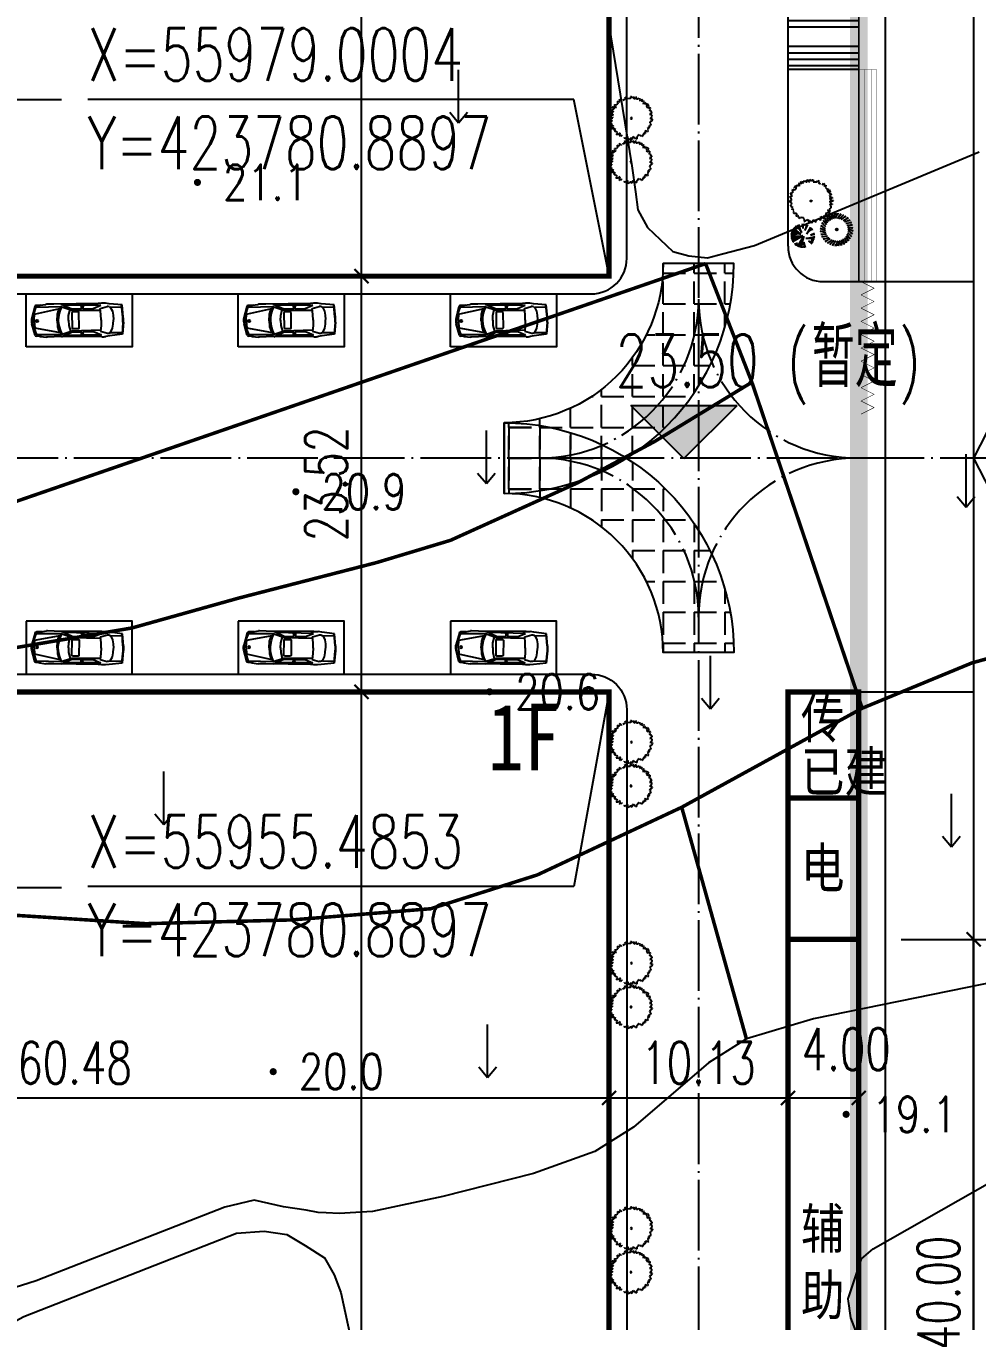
# Model space of a CAD drawing. Header units: millimetres. Extents: x 423323 to 424695, y 55333 to 56284.
# Drawn here: x 423747.9 to 423801.7, y 55919.9 to 55993.2 of the extents above; entities that cross this region are included whole.
import ezdxf
from ezdxf.enums import TextEntityAlignment as Align

# ---------------------------------------------------------------- set-up
doc = ezdxf.new("R2010")
doc.units = ezdxf.units.MM
doc.header["$LTSCALE"] = 1000
doc.linetypes.add('DASH', pattern=[0.35, 0.25, -0.1])
doc.linetypes.add('DOTE', pattern=[2.42, 2, -0.2, 0.02, -0.2])
for name, color, linetype in [('A绿-1', 82, 'Continuous'), ('DIM_COOR', 3, 'Continuous'), ('DIM_ELEV', 3, 'Continuous'), ('PUB_DIM', 3, 'Continuous'), ('PUB_TEXT', 7, 'Continuous'), ('TREE', 74, 'Continuous'), ('围墙线', 7, 'Continuous'), ('地形图', 252, 'Continuous'), ('道路', 4, 'Continuous'), ('道路中心线', 1, 'DOTE'), ('道路线', 142, 'Continuous'), ('道路网', 7, 'Continuous')]:
    doc.layers.add(name, color=color, linetype=linetype)
doc.styles.add('_TCH_DIM', font='SIMPLEX', dxfattribs={"bigfont": 'GBCBIG'})
doc.styles.add('_TCH_DIM_T3', font='SIMPLEX', dxfattribs={"width": 0.705882, "bigfont": 'GBCBIG'})
doc.styles.add('HZ', font='rs.shx', dxfattribs={"width": 0.8, "bigfont": 'hztxt.shx'})
doc.styles.add('黑体', font='simhei.ttf', dxfattribs={"width": 0.8, "height": 3.5})
doc.linetypes.add('10421', pattern='A,2,[150,AAA.SHX,S=1,R=0,X=0,Y=1],1e-11', length=2)
doc.linetypes.add('FENCELINE2', pattern='A,0.25,-0.1,[132,ltypeshp.shx,S=0.1,R=0,X=-0.1,Y=0],-0.1,1', length=1.45)
doc.dimstyles.new('_TCH_ARCH_M_M&&1', dxfattribs={"dimtxt": 2.38, "dimasz": 0.8, "dimexe": 2, "dimexo": 2.4, "dimgap": 0.8, "dimtad": 1, "dimzin": 0, "dimdsep": 46, "dimtxsty": '_TCH_DIM_T3', "dimblk": 'ARCHTICK', "dimcen": 0.09, "dimclrt": 7, "dimazin": 2, "dimtfac": 1, "dimtdec": 0, "dimtix": 1, "dimtmove": 2, "dimatfit": 3, "dimfxl": 0, "dimtolj": 1, "dimtzin": 0, "dimarcsym": 0})

# ---------------------------------------------------------------- blocks, each defined once
blk = doc.blocks.new('gc120')
for p, q in [((0, 0), (0, 3)), ((-0.5, 0.6), (0, 0)), ((0, 0), (0.5, 0.6))]:
    blk.add_line(p, q)
blk = doc.blocks.new('GC200')
at = {"linetype": 'Continuous', "const_width": 0.2, "flags": 128}
blk.add_lwpolyline([(-0.1, 0, 1), (0.1, 0, 1)], format="xyb", close=True, dxfattribs=at)
blk = doc.blocks.new('wetrewtewtre')
at = {"layer": '道路网', "color": 6, "linetype": 'Continuous', "flags": 128}
blk.add_lwpolyline([(423796.515, 56099.98), (423796.515, 55746.271), (423796.515, 55609.271)], dxfattribs=at)
blk.add_lwpolyline([(423796.515, 56099.98), (423796.515, 55746.271), (423796.515, 55609.271)], dxfattribs=at)
at = {"layer": '道路网', "color": 4, "linetype": 'Continuous', "flags": 128}
blk.add_lwpolyline([(423801.515, 56099.98), (423801.515, 55741.271), (423801.515, 55609.271)], dxfattribs=at)
blk.add_lwpolyline([(423801.515, 56099.98), (423801.515, 55741.271), (423801.515, 55609.271)], dxfattribs=at)
blk = doc.blocks.new('dc')
for p, q in [((424933.93, 55036.815), (424930.876, 55042.782)), ((424930.876, 55042.782), (424930.878, 55040.623)), ((424924.273, 55040.617), (424925.798, 55040.618)), ((424924.281, 55032.996), (424924.273, 55040.617)), ((424925.798, 55040.618), (424925.805, 55032.997)), ((424926.814, 55040.619), (424928.338, 55040.62)), ((424926.821, 55032.998), (424926.814, 55040.619)), ((424928.338, 55040.62), (424928.345, 55033)), ((424930.878, 55040.623), (424929.354, 55040.621)), ((424929.354, 55040.621), (424929.361, 55033.001)), ((424930.887, 55030.843), (424933.93, 55036.815)), ((424925.805, 55032.997), (424924.281, 55032.996)), ((424928.345, 55033), (424926.821, 55032.998)), ((424929.361, 55033.001), (424930.885, 55033.002)), ((424930.885, 55033.002), (424930.887, 55030.843))]:
    blk.add_line(p, q)
blk = doc.blocks.new('A$C469E7AB7')
at = {"const_width": 30}
blk.add_lwpolyline([(375, 3000), (375, 3000)], dxfattribs=at)
at = {"layer": '围墙线', "linetype": 'Continuous'}
for points, const_width in [([(375, 10500), (-375, 10125)], 30), ([(-375, 10125), (375, 9750)], 30), ([(375, 9750), (-375, 9375)], 30), ([(375, 9750), (-375, 9375)], 30), ([(-375, 9375), (375, 9000)], 30), ([(-375, 9375), (375, 9000)], 30), ([(375, 9000), (-375, 8625)], 30), ([(-375, 8625), (375, 8250)], 30), ([(375, 8250), (-375, 7875)], 30), ([(-375, 7875), (375, 7500)], 30), ([(375, 7500), (-375, 7125)], 30), ([(-375, 7125), (375, 6750)], 30), ([(375, 6750), (-375, 6375)], 30), ([(-375, 6375), (375, 6000)], 30), ([(375, 6000), (-375, 5625)], 30), ([(375, 6000), (-375, 5625)], 30), ([(-375, 5625), (375, 5250)], 30), ([(-375, 5625), (375, 5250)], 30), ([(375, 5250), (-375, 4875)], 30), ([(-375, 4875), (375, 4500)], 30), ([(375, 4500), (-375, 4125)], 30), ([(-375, 4125), (375, 3750)], 30), ([(375, 3750), (-375, 3375)], 30), ([(-500, -9000), (500, -9000), (500, 3000), (-500, 3000), (-500, -9000)], 20), ([(-375, 3375), (375, 3000)], 30), ([(-200, 3000), (-200, -9000)], 20), ([(200, -9000), (200, 3000)], 20)]:
    blk.add_lwpolyline(points, dxfattribs=dict(at, const_width=const_width))
blk = doc.blocks.new('004')
at = {"layer": 'A绿-1', "color": 0}
for p, q in [((-793, 644), (-825, 585)), ((-762, 716), (-809, 677)), ((-809, 677), (-793, 644)), ((-699, 834), (-770, 749)), ((-770, 749), (-723, 742)), ((-723, 651), (-762, 716)), ((-723, 742), (-691, 683)), ((-691, 683), (-723, 651)), ((-691, 762), (-699, 834)), ((-534, 794), (-691, 762)), ((-511, 892), (-605, 840)), ((-605, 840), (-534, 794)), ((-456, 866), (-511, 892)), ((-401, 899), (-456, 866)), ((-354, 971), (-440, 997)), ((-440, 997), (-401, 899)), ((-283, 860), (-354, 971)), ((-276, 925), (-283, 860)), ((-244, 925), (-276, 925)), ((-205, 1023), (-268, 997)), ((-268, 997), (-244, 925)), ((-182, 945), (-205, 1023)), ((-134, 964), (-182, 945)), ((70, 1036), (-9, 1030)), ((-9, 1030), (-9, 991)), ((70, 977), (70, 1036)), ((93, 938), (70, 977)), ((132, 906), (93, 938)), ((179, 1023), (132, 906)), ((250, 1017), (179, 1023)), ((266, 945), (250, 1017)), ((321, 912), (266, 945)), ((360, 945), (321, 977)), ((321, 977), (321, 912)), ((360, 847), (360, 945)), ((399, 814), (360, 847)), ((438, 853), (399, 814)), ((478, 827), (438, 853)), ((525, 879), (478, 827)), ((564, 847), (525, 879)), ((532, 768), (564, 847)), ((572, 703), (532, 768)), ((564, 670), (572, 703)), ((595, 638), (564, 670)), ((658, 664), (595, 638)), ((697, 618), (658, 664)), ((744, 670), (697, 618)), ((783, 605), (744, 670)), ((-1068, 284), (-1052, 317)), ((-942, 226), (-1068, 284)), ((-1060, 128), (-1052, 186)), ((-966, 56), (-1060, 128)), ((-1052, 317), (-911, 278)), ((-1052, 186), (-950, 121)), ((-1052, -69), (-1052, 3)), ((-1052, 3), (-966, -3)), ((-982, 428), (-966, 461)), ((-927, 415), (-982, 428)), ((-966, 461), (-864, 454)), ((-966, -3), (-966, 56)), ((-950, 121), (-942, 226)), ((-942, 369), (-927, 415)), ((-887, 324), (-942, 369)), ((-911, 278), (-887, 324)), ((-872, 605), (-895, 533)), ((-895, 533), (-864, 481)), ((-825, 585), (-872, 605)), ((-864, 454), (-840, 461)), ((791, 481), (783, 605)), ((830, 500), (791, 481)), ((807, 409), (870, 487)), ((838, 343), (807, 409)), ((870, 487), (830, 500)), ((932, 363), (838, 343)), ((932, 200), (885, 200)), ((885, 200), (909, 160)), ((925, 101), (901, 69)), ((901, 69), (972, 16)), ((909, 278), (964, 311)), ((932, 232), (909, 278)), ((909, 160), (972, 160)), ((972, 160), (925, 101)), ((964, 311), (932, 363)), ((972, 16), (972, -69)), ((-1044, -154), (-1068, -193)), ((-1068, -193), (-1029, -219)), ((-989, -108), (-1052, -69)), ((-982, -173), (-1044, -154)), ((-1029, -219), (-1005, -166)), ((-1013, -278), (-989, -258)), ((-997, -310), (-1013, -278)), ((-919, -356), (-997, -310)), ((-974, -173), (-989, -108)), ((-989, -258), (-950, -278)), ((-934, -180), (-974, -173)), ((-950, -278), (-927, -251)), ((-942, -526), (-927, -480)), ((-864, -500), (-942, -526)), ((-927, -251), (-934, -180)), ((-927, -480), (-887, -441)), ((-887, -441), (-919, -356)), ((-887, -585), (-840, -533)), ((-848, -644), (-887, -585)), ((-840, -533), (-864, -500)), ((-801, -585), (-848, -644)), ((-762, -618), (-801, -585)), ((783, -618), (760, -650)), ((776, -513), (768, -552)), ((768, -552), (830, -585)), ((799, -448), (776, -513)), ((807, -618), (783, -618)), ((815, -493), (799, -448)), ((830, -585), (807, -618)), ((862, -474), (815, -493)), ((870, -278), (846, -336)), ((846, -336), (885, -435)), ((885, -435), (862, -474)), ((948, -310), (870, -278)), ((972, -69), (901, -95)), ((901, -95), (901, -180)), ((901, -180), (948, -219)), ((948, -219), (972, -271)), ((972, -271), (948, -310)), ((-636, -729), (-715, -657)), ((-683, -788), (-636, -729)), ((-629, -853), (-683, -788)), ((-574, -801), (-629, -853)), ((-401, -853), (-574, -801)), ((-425, -944), (-401, -853)), ((-385, -964), (-425, -944)), ((-338, -944), (-385, -964)), ((-299, -944), (-338, -944)), ((-260, -1010), (-299, -944)), ((-229, -912), (-260, -1010)), ((-182, -912), (-229, -912)), ((-189, -1010), (-182, -912)), ((-127, -1023), (-189, -1010)), ((-119, -938), (-127, -1023)), ((-56, -958), (-119, -938)), ((-56, -1010), (-56, -958)), ((-17, -997), (-56, -1010)), ((70, -1016), (-17, -997)), ((109, -925), (70, -951)), ((70, -951), (70, -1016)), ((132, -1023), (109, -925)), ((195, -997), (132, -1023)), ((226, -944), (164, -944)), ((164, -944), (195, -997)), ((250, -984), (226, -944)), ((297, -964), (250, -984)), ((297, -833), (274, -918)), ((274, -918), (297, -964)), ((328, -912), (297, -833)), ((360, -918), (328, -912)), ((383, -892), (360, -918)), ((407, -866), (383, -892)), ((438, -873), (407, -866)), ((423, -886), (438, -873)), ((454, -918), (423, -886)), ((470, -807), (446, -801)), ((446, -801), (485, -853)), ((564, -853), (454, -918)), ((509, -794), (470, -807)), ((485, -853), (548, -833)), ((556, -735), (493, -761)), ((493, -761), (509, -794)), ((548, -833), (564, -853)), ((650, -794), (556, -735)), ((674, -761), (650, -794)), ((705, -637), (666, -683)), ((666, -683), (674, -761)), ((760, -650), (705, -637))]:
    blk.add_line(p, q, dxfattribs=at)
blk.add_circle((-32, 10), 31.3, dxfattribs=at)
blk = doc.blocks.new('106')
at = {"layer": 'A绿-1'}
for p, q in [((-0.228, 0.391), (-0.213, 0.343)), ((-0.2, 0.237), (-0.228, 0.391)), ((-0.157, 0.425), (-0.15, 0.375)), ((-0.156, 0.269), (-0.157, 0.425)), ((-0.107, 0.292), (-0.08, 0.447)), ((-0.08, 0.447), (-0.083, 0.396)), ((-0.054, 0.307), (-0.001, 0.455)), ((-0.001, 0.455), (-0.013, 0.405)), ((0, 0.312), (0.078, 0.449)), ((0.054, 0.308), (0.154, 0.429)), ((0.078, 0.449), (0.058, 0.402)), ((0.107, 0.295), (0.227, 0.396)), ((0.154, 0.429), (0.127, 0.386)), ((0.227, 0.396), (0.193, 0.359)), ((-0.446, 0.074), (-0.399, 0.054)), ((-0.309, -0.004), (-0.446, 0.074)), ((-0.426, 0.15), (-0.383, 0.123)), ((-0.305, 0.05), (-0.426, 0.15)), ((-0.393, 0.223), (-0.356, 0.188)), ((-0.292, 0.103), (-0.393, 0.223)), ((-0.348, 0.288), (-0.318, 0.248)), ((-0.269, 0.153), (-0.348, 0.288)), ((-0.293, 0.345), (-0.27, 0.3)), ((-0.238, 0.198), (-0.293, 0.345)), ((0.157, 0.272), (0.292, 0.351)), ((0.202, 0.242), (0.349, 0.296)), ((0.241, 0.203), (0.395, 0.231)), ((0.292, 0.351), (0.252, 0.321)), ((0.273, 0.159), (0.43, 0.16)), ((0.297, 0.11), (0.451, 0.084)), ((0.349, 0.296), (0.304, 0.273)), ((0.311, 0.057), (0.459, 0.005)), ((0.317, 0.003), (0.453, -0.075)), ((0.395, 0.231), (0.347, 0.216)), ((0.43, 0.16), (0.38, 0.153)), ((0.451, 0.084), (0.401, 0.086)), ((0.459, 0.005), (0.41, 0.016)), ((-0.452, -0.006), (-0.402, -0.017)), ((-0.304, -0.058), (-0.452, -0.006)), ((-0.444, -0.085), (-0.393, -0.087)), ((-0.289, -0.111), (-0.444, -0.085)), ((-0.422, -0.161), (-0.372, -0.154)), ((-0.266, -0.16), (-0.422, -0.161)), ((-0.234, -0.204), (-0.388, -0.232)), ((-0.388, -0.232), (-0.34, -0.217)), ((-0.195, -0.243), (-0.342, -0.297)), ((-0.342, -0.297), (-0.297, -0.274)), ((-0.15, -0.273), (-0.285, -0.352)), ((-0.285, -0.352), (-0.245, -0.322)), ((-0.1, -0.296), (-0.22, -0.397)), ((-0.047, -0.309), (-0.147, -0.43)), ((0.007, -0.313), (-0.07, -0.45)), ((0.061, -0.308), (0.009, -0.456)), ((0.114, -0.293), (0.088, -0.448)), ((0.163, -0.27), (0.164, -0.426)), ((0.207, -0.238), (0.236, -0.392)), ((0.236, -0.392), (0.221, -0.344)), ((0.246, -0.199), (0.3, -0.346)), ((0.276, -0.154), (0.356, -0.289)), ((0.3, -0.346), (0.277, -0.301)), ((0.299, -0.104), (0.4, -0.224)), ((0.312, -0.051), (0.433, -0.151)), ((0.356, -0.289), (0.325, -0.249)), ((0.4, -0.224), (0.363, -0.189)), ((0.433, -0.151), (0.391, -0.124)), ((0.453, -0.075), (0.406, -0.055)), ((-0.22, -0.397), (-0.185, -0.36)), ((-0.147, -0.43), (-0.12, -0.387)), ((-0.07, -0.45), (-0.051, -0.403)), ((0.009, -0.456), (0.02, -0.406)), ((0.088, -0.448), (0.09, -0.397)), ((0.164, -0.426), (0.158, -0.376))]:
    blk.add_line(p, q, dxfattribs=at)
blk.add_circle((0, 0), 0.0254, dxfattribs=at)
blk = doc.blocks.new('A$C3C3C514D')
at = {"color": 62}
for p, q in [((1448, 2052), (10, 2362)), ((2135, 2150), (33, 2466)), ((533, 2271), (50, 2633)), ((754, 3022), (194, 3045)), ((314, 3273), (754, 3022)), ((1605, 3000), (469, 3494)), ((2072, 2430), (549, 3589)), ((1327, 3257), (603, 3647)), ((847, 3366), (661, 3703)), ((900, 3478), (708, 3738)), ((1605, 3000), (751, 3787)), ((984, 3455), (812, 3811)), ((1075, 3468), (865, 3847)), ((1327, 3257), (975, 3955)), ((2179, 2417), (975, 3955)), ((1474, 3317), (1125, 4045)), ((1340, 3596), (1210, 4088)), ((1751, 3803), (1478, 4197)), ((2296, 2298), (1605, 3000)), ((1919, 3296), (1620, 4239)), ((1826, 4286), (1919, 3296)), ((2490, 2732), (3940, 3353)), ((2490, 2732), (4010, 3243)), ((2775, 3382), (3114, 4079)), ((2775, 3382), (3301, 3974)), ((3070, 2927), (4073, 3126)), ((3135, 3755), (3501, 3831)), ((3589, 3756), (3285, 3427)), ((3285, 3427), (3744, 3603)), ((3516, 2534), (4262, 2582)), ((3556, 2540), (4283, 2465)), ((3564, 3199), (3831, 3501)), ((3688, 3053), (4142, 2976)), ((985, 2274), (0, 2152)), ((510, 2000), (1, 2202)), ((1376, 2264), (3, 2272)), ((1065, 1996), (5, 2012)), ((439, 1909), (9, 1960)), ((774, 2001), (13, 1915)), ((2135, 2150), (22, 1847)), ((658, 1927), (45, 1758)), ((51, 1686), (1027, 1810)), ((1836, 2067), (97, 1514)), ((539, 1655), (143, 1412)), ((1751, 1563), (187, 1276)), ((546, 1182), (227, 1190)), ((1385, 1488), (279, 1092)), ((1531, 1264), (321, 1022)), ((918, 1321), (379, 933)), ((1951, 1835), (483, 794)), ((1027, 1810), (539, 1655)), ((539, 1655), (539, 1655)), ((1302, 1353), (558, 706)), ((1440, 1141), (558, 706)), ((973, 832), (600, 662)), ((1178, 1009), (672, 590)), ((1152, 750), (691, 573)), ((1353, 1023), (748, 521)), ((1404, 827), (806, 473)), ((1951, 1835), (898, 404)), ((1238, 716), (947, 369)), ((1258, 561), (1009, 329)), ((1871, 1681), (1102, 274)), ((1384, 524), (1212, 216)), ((1477, 961), (1309, 172)), ((1942, 612), (1418, 129)), ((2147, 905), (1570, 80)), ((2209, 1495), (1767, 35)), ((2115, 529), (1808, 28)), ((2013, 694), (1897, 15)), ((2216, 1566), (2051, 2)), ((2220, 538), (2146, 0)), ((2176, 1176), (2243, 2)), ((2674, 953), (3081, 210)), ((2790, 723), (2896, 122)), ((2861, 1371), (3697, 653)), ((2938, 2122), (4093, 1221)), ((3120, 1141), (3574, 536)), ((3125, 1964), (4195, 1522)), ((3824, 1674), (4261, 1716)), ((4209, 1516), (3824, 1674))]:
    blk.add_line(p, q, dxfattribs=at)
blk = doc.blocks.new('_ArchTick')
at = {"color": 0, "linetype": 'ByBlock', "const_width": 0.15}
blk.add_lwpolyline([(-0.5, -0.5), (0.5, 0.5)], dxfattribs=at)
blk = doc.blocks.new('*D108')
at = {"layer": 'Defpoints', "color": 0}
for p in [(423720.41, 55938.136), (423780.89, 55938.136), (423780.89, 55932.52)]:
    blk.add_point(p, dxfattribs=at)
at = {"layer": 'PUB_DIM', "color": 0, "lineweight": -2}
for p, q in [((423720.41, 55935.736), (423720.41, 55930.52)), ((423780.89, 55935.736), (423780.89, 55930.52)), ((423720.41, 55932.52), (423780.89, 55932.52))]:
    blk.add_line(p, q, dxfattribs=at)
at = {"layer": 'PUB_DIM', "color": 0, "lineweight": -2, "xscale": 0.8, "yscale": 0.8, "zscale": 0.8, "rotation": 180}
blk.add_blockref('_ArchTick', (423720.41, 55932.52), dxfattribs=at)
at = {"layer": 'PUB_DIM', "color": 0, "lineweight": -2, "xscale": 0.8, "yscale": 0.8, "zscale": 0.8}
blk.add_blockref('_ArchTick', (423780.89, 55932.52), dxfattribs=at)
at = {"layer": 'PUB_DIM', "color": 7, "insert": (423750.65, 55934.51), "char_height": 2.38, "attachment_point": 5, "style": '_TCH_DIM_T3'}
blk.add_mtext('\\A1;60.48', dxfattribs=at)
blk = doc.blocks.new('*D109')
at = {"layer": 'Defpoints', "color": 0}
for p in [(423780.89, 55938.136), (423791.015, 55938.136), (423791.015, 55932.52)]:
    blk.add_point(p, dxfattribs=at)
at = {"layer": 'PUB_DIM', "color": 0, "lineweight": -2}
for p, q in [((423780.89, 55935.736), (423780.89, 55930.52)), ((423791.015, 55935.736), (423791.015, 55930.52)), ((423780.89, 55932.52), (423791.015, 55932.52))]:
    blk.add_line(p, q, dxfattribs=at)
at = {"layer": 'PUB_DIM', "color": 0, "lineweight": -2, "xscale": 0.8, "yscale": 0.8, "zscale": 0.8, "rotation": 180}
blk.add_blockref('_ArchTick', (423780.89, 55932.52), dxfattribs=at)
at = {"layer": 'PUB_DIM', "color": 0, "lineweight": -2, "xscale": 0.8, "yscale": 0.8, "zscale": 0.8}
blk.add_blockref('_ArchTick', (423791.015, 55932.52), dxfattribs=at)
at = {"layer": 'PUB_DIM', "color": 7, "insert": (423785.952, 55934.51), "char_height": 2.38, "attachment_point": 5, "style": '_TCH_DIM_T3'}
blk.add_mtext('\\A1;10.13', dxfattribs=at)
blk = doc.blocks.new('*D110')
at = {"layer": 'Defpoints', "color": 0}
for p in [(423791.015, 55938.136), (423795.015, 55938.136), (423795.015, 55932.52)]:
    blk.add_point(p, dxfattribs=at)
at = {"layer": 'PUB_DIM', "color": 0, "lineweight": -2}
for p, q in [((423791.015, 55935.736), (423791.015, 55930.52)), ((423795.015, 55935.736), (423795.015, 55930.52)), ((423791.015, 55932.52), (423795.015, 55932.52))]:
    blk.add_line(p, q, dxfattribs=at)
at = {"layer": 'PUB_DIM', "color": 0, "lineweight": -2, "xscale": 0.8, "yscale": 0.8, "zscale": 0.8, "rotation": 180}
blk.add_blockref('_ArchTick', (423791.015, 55932.52), dxfattribs=at)
at = {"layer": 'PUB_DIM', "color": 0, "lineweight": -2, "xscale": 0.8, "yscale": 0.8, "zscale": 0.8}
blk.add_blockref('_ArchTick', (423795.015, 55932.52), dxfattribs=at)
at = {"layer": 'PUB_DIM', "color": 7, "insert": (423794.309, 55935.27), "char_height": 2.38, "attachment_point": 5, "style": '_TCH_DIM_T3'}
blk.add_mtext('\\A1;4.00', dxfattribs=at)
blk = doc.blocks.new('*D113')
at = {"layer": 'Defpoints', "color": 0}
for p in [(423760.296, 55955.485), (423766.881, 55955.485), (423760.296, 55859.005)]:
    blk.add_point(p, dxfattribs=at)
at = {"layer": 'PUB_DIM', "color": 0, "lineweight": -2}
for p, q in [((423762.696, 55955.485), (423768.881, 55955.485)), ((423766.881, 55859.005), (423766.881, 55955.485)), ((423762.696, 55859.005), (423768.881, 55859.005))]:
    blk.add_line(p, q, dxfattribs=at)
at = {"layer": 'PUB_DIM', "color": 0, "lineweight": -2, "xscale": 0.8, "yscale": 0.8, "zscale": 0.8}
for p, rotation in [((423766.881, 55955.485), 90), ((423766.881, 55859.005), 270)]:
    blk.add_blockref('_ArchTick', p, dxfattribs=dict(at, rotation=rotation))
at = {"layer": 'PUB_DIM', "color": 7, "insert": (423764.891, 55907.245), "char_height": 2.38, "attachment_point": 5, "rotation": 90, "style": '_TCH_DIM_T3'}
blk.add_mtext('\\A1;96.48', dxfattribs=at)
blk = doc.blocks.new('*D114')
at = {"layer": 'Defpoints', "color": 0}
for p in [(423760.296, 55979), (423766.881, 55979), (423760.296, 55955.485)]:
    blk.add_point(p, dxfattribs=at)
at = {"layer": 'PUB_DIM', "color": 0, "lineweight": -2}
for p, q in [((423762.696, 55979), (423768.881, 55979)), ((423766.881, 55955.485), (423766.881, 55979)), ((423762.696, 55955.485), (423768.881, 55955.485))]:
    blk.add_line(p, q, dxfattribs=at)
at = {"layer": 'PUB_DIM', "color": 0, "lineweight": -2, "xscale": 0.8, "yscale": 0.8, "zscale": 0.8}
for p, rotation in [((423766.881, 55979), 90), ((423766.881, 55955.485), 270)]:
    blk.add_blockref('_ArchTick', p, dxfattribs=dict(at, rotation=rotation))
at = {"layer": 'PUB_DIM', "color": 7, "insert": (423764.891, 55967.243), "char_height": 2.38, "attachment_point": 5, "rotation": 90, "style": '_TCH_DIM_T3'}
blk.add_mtext('\\A1;23.52', dxfattribs=at)
blk = doc.blocks.new('*D115')
at = {"layer": 'Defpoints', "color": 0}
for p in [(423760.296, 56099.48), (423766.881, 56099.48), (423760.296, 55979)]:
    blk.add_point(p, dxfattribs=at)
at = {"layer": 'PUB_DIM', "color": 0, "lineweight": -2}
for p, q in [((423762.696, 56099.48), (423768.881, 56099.48)), ((423766.881, 55979), (423766.881, 56099.48)), ((423762.696, 55979), (423768.881, 55979))]:
    blk.add_line(p, q, dxfattribs=at)
at = {"layer": 'PUB_DIM', "color": 0, "lineweight": -2, "xscale": 0.8, "yscale": 0.8, "zscale": 0.8}
for p, rotation in [((423766.881, 56099.48), 90), ((423766.881, 55979), 270)]:
    blk.add_blockref('_ArchTick', p, dxfattribs=dict(at, rotation=rotation))
at = {"layer": 'PUB_DIM', "color": 7, "insert": (423764.891, 56039.24), "char_height": 2.38, "attachment_point": 5, "rotation": 90, "style": '_TCH_DIM_T3'}
blk.add_mtext('\\A1;120.48', dxfattribs=at)
blk = doc.blocks.new('$plan$00001328')
at = {"layer": '道路线'}
for p, q in [((-2279, 116), (-2219, 807)), ((-2254, 116), (-2194, 806)), ((-2219, 807), (-1493, 889)), ((-1493, 889), (-1285, 919)), ((-1053, 923), (-878, 906)), ((-1023, 812), (1078, 831)), ((-582, 620), (-1023, 812)), ((-878, 906), (1645, 899)), ((-21, 822), (6, 627)), ((116, 823), (74, 627)), ((1224, 895), (623, 633)), ((1249, 767), (626, 562)), ((1370, 583), (1207, 751)), ((2643, 745), (1249, 767)), ((1645, 899), (2034, 915)), ((2034, 915), (2086, 904)), ((2427, 855), (2086, 904)), ((2367, 864), (2369, 870)), ((2369, 870), (2650, 842)), ((2604, 806), (2427, 855)), ((2787, 351), (2640, 772)), ((2720, 782), (2894, 148)), ((-1551, 693), (-2199, 695)), ((-1707, 230), (-1717, -16)), ((-1667, 459), (-1707, 230)), ((-1551, 693), (-1667, 459)), ((-1508, 707), (-1562, 671)), ((-979, 619), (-1374, 729)), ((-1019, -34), (-1015, 284)), ((-1015, 284), (-979, 619)), ((626, 562), (-988, 538)), ((6, 627), (-582, 620)), ((623, 633), (74, 627)), ((223, 404), (223, -456)), ((586, 444), (263, 444)), ((626, -456), (626, 404)), ((810, 258), (722, 594)), ((822, -38), (810, 258)), ((2844, 342), (1302, 653)), ((1448, 334), (1370, 583)), ((1469, -41), (1448, 334)), ((2762, 16), (2740, 362)), ((2816, 347), (2866, 112)), ((-2279, -163), (-2219, -855)), ((-2254, -163), (-2194, -854)), ((-1706, -277), (-1717, -32)), ((-1667, -507), (-1707, -277)), ((-1551, -741), (-1667, -507)), ((-1508, -755), (-1562, -719)), ((-979, -667), (-1371, -776)), ((-582, -668), (-1023, -860)), ((-1019, -14), (-1015, -332)), ((-1015, -332), (-979, -667)), ((626, -610), (-988, -585)), ((8, -674), (-582, -668)), ((-17, -869), (8, -674)), ((623, -681), (73, -675)), ((111, -870), (73, -675)), ((263, -496), (586, -496)), ((1224, -943), (623, -681)), ((1249, -815), (626, -610)), ((810, -306), (722, -641)), ((822, -10), (810, -306)), ((1370, -631), (1207, -799)), ((2844, -390), (1302, -701)), ((1448, -382), (1370, -630)), ((1469, -7), (1448, -382)), ((2787, -399), (2640, -820)), ((2720, -830), (2894, -195)), ((2762, -64), (2740, -410)), ((2816, -395), (2866, -160)), ((-2219, -855), (-1493, -937)), ((-1551, -741), (-2199, -743)), ((-1493, -937), (-1285, -966)), ((-1374, -776), (-1374, -777)), ((-1053, -971), (-878, -954)), ((-1023, -860), (1078, -879)), ((-878, -954), (1645, -947)), ((2643, -793), (1249, -815)), ((1645, -947), (2034, -963)), ((2034, -963), (2086, -952)), ((2427, -903), (2086, -952)), ((2367, -911), (2369, -918)), ((2369, -918), (2650, -889)), ((2604, -854), (2427, -903))]:
    blk.add_line(p, q, dxfattribs=at)
blk.add_circle((2608, -21), 62.7, dxfattribs=at)
for centre, radius, start, end in [((-1418, 573), 162, 74.46936, 123.73593), ((-1148, -44), 972, 84.37428, 98.07159), ((-191, -40), 1591, 331.45596, 29.52266), ((2589, 754), 54, 19.21062, 74.51383), ((2642, 761), 81, 15.33853, 84.1898), ((-665, -24), 1620, 175.05924, 184.94076), ((-640, -24), 1620, 175.05924, 184.94076), ((263, 404), 40, 90, 180), ((586, 404), 40, 0, 90), ((2115, -24), 648, 356.47351, 3.52649), ((2233, -24), 648, 347.90524, 12.09476), ((2269, -24), 648, 344.66147, 15.33853), ((263, -456), 40, 180, 270), ((586, -456), 40, 270, 0), ((-1418, -621), 162, 236.26405, 286.81983), ((-1148, -4), 972, 261.92841, 275.62572), ((2589, -802), 54, 285.48617, 340.78938), ((2642, -809), 81, 275.8102, 344.66147)]:
    blk.add_arc(centre, radius, start, end, dxfattribs=at)
blk = doc.blocks.new('*D122')
at = {"layer": 'Defpoints', "color": 0}
for p in [(423795.015, 55941.485), (423801.515, 55941.485), (423795.015, 55901.485)]:
    blk.add_point(p, dxfattribs=at)
at = {"layer": 'PUB_DIM', "color": 0, "lineweight": -2}
for p, q in [((423797.415, 55941.485), (423803.515, 55941.485)), ((423801.515, 55901.485), (423801.515, 55941.485)), ((423797.415, 55901.485), (423803.515, 55901.485))]:
    blk.add_line(p, q, dxfattribs=at)
at = {"layer": 'PUB_DIM', "color": 0, "lineweight": -2, "xscale": 0.8, "yscale": 0.8, "zscale": 0.8}
for p, rotation in [((423801.515, 55941.485), 90), ((423801.515, 55901.485), 270)]:
    blk.add_blockref('_ArchTick', p, dxfattribs=dict(at, rotation=rotation))
at = {"layer": 'PUB_DIM', "color": 7, "insert": (423799.525, 55921.485), "char_height": 2.38, "attachment_point": 5, "rotation": 90, "style": '_TCH_DIM_T3'}
blk.add_mtext('\\A1;40.00', dxfattribs=at)
blk = doc.blocks.new('*D128')
at = {"layer": 'Defpoints', "color": 0}
for p in [(423795.015, 56099.312), (423827.663, 56099.312), (423795.015, 55713.137)]:
    blk.add_point(p, dxfattribs=at)
at = {"layer": 'PUB_DIM', "color": 0, "lineweight": -2}
for p, q in [((423797.415, 56099.312), (423829.663, 56099.312)), ((423827.663, 55713.137), (423827.663, 56099.312)), ((423797.415, 55713.137), (423829.663, 55713.137))]:
    blk.add_line(p, q, dxfattribs=at)
at = {"layer": 'PUB_DIM', "color": 0, "lineweight": -2, "xscale": 0.8, "yscale": 0.8, "zscale": 0.8}
for p, rotation in [((423827.663, 56099.312), 90), ((423827.663, 55713.137), 270)]:
    blk.add_blockref('_ArchTick', p, dxfattribs=dict(at, rotation=rotation))
at = {"layer": 'PUB_DIM', "color": 7, "insert": (423825.673, 55906.225), "char_height": 2.38, "attachment_point": 5, "rotation": 90, "style": '_TCH_DIM_T3'}
blk.add_mtext('\\A1;386.18', dxfattribs=at)

msp = doc.modelspace()

# ---------------------------------------------------------------- hatches: boundary and pattern name
h = msp.add_hatch()
h.set_pattern_fill('ANSI34', color=251, scale=0.2304, angle=315, style=0)
h.set_pattern_definition([(0, (0, 0), (4e-16, 2.19456), []), (0, (0.3658, -0.3658), (4e-16, 2.19456), []), (0, (0.7315, -0.7315), (4e-16, 2.19456), []), (0, (1.0973, -1.0973), (4e-16, 2.19456), [])])
h.paths.add_polyline_path([(423795.015, 56020.692), (423791.015, 56020.692), (423791.015, 55990.692), (423795.015, 55990.692)])
h.paths.add_polyline_path([(423795.176, 55999.518), (423795.176, 56015.348), (423790.868, 56015.348), (423790.868, 55999.518)], flags=9)
at = {"linetype": 'ByBlock'}
h = msp.add_hatch(dxfattribs=at)
h.set_pattern_fill('ANGLE', color=250, scale=0.5, angle=-20.77743, style=0)
h.set_pattern_definition([(90, (423783.9522, 55984.4167), (1.74625, -1e-09), [1.27, -0.47625]), (360, (423783.9522, 55984.4167), (-1e-09, -1.74625), [1.27, -0.47625])])
h.paths.add_polyline_path([(423787.952, 55979.709, -0.414214), (423774.952, 55966.709), (423774.952, 55970.709, 0.414214), (423783.952, 55979.709)])
h = msp.add_hatch(dxfattribs=at)
h.set_pattern_fill('ANGLE', color=250, scale=0.5, angle=-20.77743, style=0)
h.set_pattern_definition([(270, (423783.9522, 55953.0014), (1.74625, 1e-09), [1.27, -0.47625]), (3e-08, (423783.9522, 55953.0014), (-1e-09, 1.74625), [1.27, -0.47625])])
h.paths.add_polyline_path([(423787.952, 55957.709, 0.414214), (423774.952, 55970.709), (423774.952, 55966.709, -0.414214), (423783.952, 55957.709)])
at = {"layer": 'DIM_ELEV'}
msp.add_hatch(color=256, dxfattribs=at).paths.add_polyline_path([(423785.128, 55968.68), (423782.128, 55971.68), (423788.128, 55971.68)])

# ---------------------------------------------------------------- linework, layer by layer
at = {"color": 1, "linetype": 'DASH', "ltscale": 0.02, "const_width": 1}
msp.add_lwpolyline([(423795.015, 55713.137), (423431.612, 55713.172), (423431.612, 55853.106), (423600.93, 55853.106), (423600.93, 56107.48), (423785.939, 56107.48), (423795.015, 56099.312), (423795.015, 55713.137)], dxfattribs=at)
at = {"linetype": 'FENCELINE2', "ltscale": 0.005, "const_width": 0.1}
for points in [[(423795.015, 55713.137), (423431.612, 55713.172), (423431.612, 55853.106), (423600.93, 55853.106), (423600.93, 56107.48), (423785.939, 56107.48), (423795.015, 56099.312), (423795.015, 55978.692)], [(423795.015, 55955.485), (423795.015, 55713.137)]]:
    msp.add_lwpolyline(points, dxfattribs=at)
at = {"const_width": 0.3}
for points in [[(423780.89, 56099.48), (423720.41, 56099.48), (423720.41, 55979), (423780.89, 55979)], [(423780.89, 55859.005), (423720.41, 55859.005), (423720.41, 55955.485), (423780.89, 55955.485)], [(423791.015, 55955.485), (423795.015, 55955.485), (423795.015, 55949.485), (423791.015, 55949.485)], [(423791.015, 55949.485), (423795.015, 55949.485), (423795.015, 55941.485), (423791.015, 55941.485)]]:
    msp.add_lwpolyline(points, close=True, dxfattribs=at)
at = {"linetype": 'ByBlock'}
for points in [[(423774.952, 55966.709, 0.414214), (423787.952, 55979.709), (423783.952, 55979.709, -0.414214), (423774.952, 55970.709), (423774.952, 55966.709)], [(423774.952, 55970.709, -0.414214), (423787.952, 55957.709), (423783.952, 55957.709, 0.414214), (423774.952, 55966.709), (423774.952, 55970.709)]]:
    msp.add_lwpolyline(points, format="xyb", dxfattribs=at)
at = {"const_width": 0.3}
msp.add_lwpolyline([(423791.015, 55941.485), (423791.015, 55901.485), (423795.015, 55901.485), (423795.015, 55941.485)], dxfattribs=at)
at = {"layer": 'DIM_COOR', "color": 3}
for p, q in [((423722.41, 55989), (423749.91, 55989)), ((423778.89, 55989), (423751.39, 55989)), ((423780.89, 55979), (423778.89, 55989)), ((423780.89, 55955.485), (423778.89, 55944.485)), ((423722.41, 55944.418), (423749.91, 55944.418)), ((423778.89, 55944.485), (423751.39, 55944.485))]:
    msp.add_line(p, q, dxfattribs=at)
at = {"layer": 'DIM_ELEV'}
for p, q in [((423785.128, 55968.68), (423782.128, 55971.68)), ((423782.128, 55971.68), (423788.128, 55971.68)), ((423785.128, 55968.68), (423788.128, 55971.68))]:
    msp.add_line(p, q, dxfattribs=at)
at = {"layer": '地形图', "color": 250, "linetype": 'Continuous', "flags": 128}
for points in [[(423780.329, 55996.608), (423782.182, 55985.233), (423782.383, 55983.777), (423782.522, 55982.761), (423783.06, 55981.75), (423784.496, 55980.388), (423785.402, 55980.149), (423786.465, 55980.038), (423787.303, 55980.256), (423789.117, 55980.733), (423801.824, 55986.034)], [(423783.06, 55981.75), (423783.06, 55981.75)], [(423798.139, 55910.785), (423794.56, 55920.08), (423794.424, 55921.146), (423795.165, 55923.421), (423795.84, 55923.98), (423819.047, 55937.19), (423820.88, 55937.66), (423822.211, 55937.356), (423832.704, 55929.533), (423834.359, 55927.864), (423834.85, 55927.2), (423834.794, 55926.384), (423831.117, 55917.666)], [(423746.661, 55919.554), (423747.78, 55920.153), (423759.818, 55924.868), (423761.376, 55924.988), (423762.655, 55924.788), (423763.695, 55924.171), (423764.788, 55923.472), (423765.328, 55922.518), (423765.706, 55921.507), (423767.889, 55911.504)]]:
    msp.add_lwpolyline(points, dxfattribs=at)
at = {"layer": '地形图', "color": 250, "linetype": 'Continuous', "const_width": 0.2, "flags": 128}
for points, elevation in [([(423742.33, 55964.53), (423786.35, 55979.71)], 21.06), ([(423743.54, 55957.35), (423753.89, 55959.1), (423759.936, 55960.792), (423767.756, 55962.806), (423771.92, 55964.06), (423779.124, 55967.319), (423783.477, 55969.655), (423788.97, 55973)], 21.07), ([(423833.45, 55947.59), (423826.41, 55964.92), (423820.218, 55962.352), (423801.419, 55957.124), (423795.21, 55954.56)], 20.06), ([(423744.48, 55943.03), (423754.68, 55942.375), (423762.921, 55942.586), (423770.8, 55943.22), (423776.832, 55945.134), (423785, 55948.96), (423795.21, 55954.56)], 20.84), ([(423785, 55948.96), (423788.66, 55935.86)], 20.84)]:
    msp.add_lwpolyline(points, dxfattribs=dict(at, elevation=elevation))
msp.add_lwpolyline([(423786.35, 55979.71), (423788.97, 55973), (423795.21, 55954.56)], dxfattribs=at)
at = {"layer": '地形图', "color": 250, "linetype": '10421', "flags": 128}
msp.add_lwpolyline([(423845.75, 55942.79), (423834.469, 55947.546), (423833.45, 55947.59), (423832.055, 55947.016), (423820.43, 55942.75), (423815.482, 55941.684), (423792.451, 55936.997), (423788.66, 55935.86), (423786.511, 55934.497), (423782.271, 55930.857), (423780.09, 55929.48), (423776.616, 55928.248), (423771.482, 55926.944), (423767.496, 55926.103), (423765.62, 55925.98), (423764.89, 55926.02), (423764.439, 55926.032), (423763.749, 55926.162), (423762.472, 55926.355), (423760.803, 55926.727), (423759.158, 55926.348), (423748.472, 55922.177), (423745.664, 55921.281)], dxfattribs=at)
at = {"layer": '道路', "color": 4}
for p, q in [((423791.015, 55980.692), (423791.015, 56097.48)), ((423795.015, 55990.692), (423791.015, 55990.692)), ((423793.015, 55978.692), (423801.515, 55978.692)), ((423791.015, 55955.485), (423801.515, 55955.485))]:
    msp.add_line(p, q, dxfattribs=at)
for points in [[(423779.89, 56100.48), (423721.41, 56100.48, 0.414214), (423719.41, 56098.48), (423719.41, 55980, 0.414214), (423721.41, 55978), (423779.89, 55978, 0.414214), (423781.89, 55980), (423781.89, 56098.48, 0.414214)], [(423779.89, 55858.005), (423721.41, 55858.005, -0.414214), (423719.41, 55860.005), (423719.41, 55954.485, -0.414214), (423721.41, 55956.485), (423779.89, 55956.485, -0.414214), (423781.89, 55954.485), (423781.89, 55860.005, -0.414214)]]:
    msp.add_lwpolyline(points, format="xyb", close=True, dxfattribs=at)
msp.add_arc((423793.015, 55980.692), 2, 180, 270, dxfattribs=at)
at = {"layer": '道路中心线', "color": 1, "linetype": 'DOTE', "ltscale": 0.002}
for p, q in [((423785.952, 56094.48), (423785.952, 55861.068)), ((423808.515, 55968.709), (423711.41, 55968.709))]:
    msp.add_line(p, q, dxfattribs=at)
for centre, start, end in [((423776.952, 55977.709), 270, 0), ((423794.952, 55977.709), 180, 270), ((423776.952, 55959.709), 0, 90), ((423794.952, 55959.709), 90, 180)]:
    msp.add_arc(centre, 9, start, end, dxfattribs=at)
at = {"layer": '道路线'}
for points in [[(423747.91, 55975), (423747.91, 55978), (423753.91, 55978), (423753.91, 55975)], [(423759.91, 55975), (423759.91, 55978), (423765.91, 55978), (423765.91, 55975)], [(423771.91, 55975), (423771.91, 55978), (423777.91, 55978), (423777.91, 55975)], [(423747.91, 55959.485), (423747.91, 55956.485), (423753.91, 55956.485), (423753.91, 55959.485)], [(423759.91, 55959.485), (423759.91, 55956.485), (423765.91, 55956.485), (423765.91, 55959.485)], [(423771.91, 55959.485), (423771.91, 55956.485), (423777.91, 55956.485), (423777.91, 55959.485)]]:
    msp.add_lwpolyline(points, close=True, dxfattribs=at)

# ---------------------------------------------------------------- block references
msp.add_blockref('wetrewtewtre', (0, 0))
at = {"xscale": 0.001, "yscale": 0.001, "zscale": 0.001, "rotation": 180}
msp.add_blockref('A$C469E7AB7', (423795.515, 55981.692), dxfattribs=at)
at = {"rotation": 180}
msp.add_blockref('dc', (848735.445, 111005.524), dxfattribs=at)
at = {"layer": 'A绿-1'}
for name, p, xscale, yscale, zscale, rotation in [('004', (423782.182, 55987.933), -0.001167051214724779, 0.00116705121472478, -0.00116705121472478, 159.6396806737815), ('004', (423782.168, 55985.454), -0.001167051214724779, 0.00116705121472478, -0.00116705121472478, 159.6396806737815), ('004', (423792.277, 55983.253), 0.00116705121472478, 0.00116705121472478, -0.00116705121472478, 196.4296013010655), ('106', (423793.768, 55981.639), 2.039962694467977, 2.039962694607675, 2.039962694502081, 264.9820240038009), ('004', (423782.186, 55952.641), -0.001167051214724779, 0.00116705121472478, -0.00116705121472478, 159.6396806737815), ('004', (423782.172, 55950.162), -0.001167051214724779, 0.00116705121472478, -0.00116705121472478, 159.6396806737815), ('004', (423782.186, 55940.137), -0.001167051214724779, 0.00116705121472478, -0.00116705121472478, 159.6396806737815), ('004', (423782.172, 55937.659), -0.001167051214724779, 0.00116705121472478, -0.00116705121472478, 159.6396806737815), ('004', (423782.186, 55925.137), -0.001167051214724779, 0.00116705121472478, -0.00116705121472478, 159.6396806737815), ('004', (423782.172, 55922.659), -0.001167051214724779, 0.00116705121472478, -0.00116705121472478, 159.6396806737815)]:
    msp.add_blockref(name, p, dxfattribs=dict(at, xscale=xscale, yscale=yscale, zscale=zscale, rotation=rotation))
at = {"layer": 'TREE', "extrusion": (0, 0, -1), "xscale": 0.0003134301259033954, "yscale": 0.0003134301259033954, "zscale": 0.0003134301259033955, "rotation": 158.3064505472057}
msp.add_blockref('A$C3C3C514D', (-423790.974, 55981.659), dxfattribs=at)
at = {"layer": '地形图', "color": 250, "linetype": 'Continuous'}
for name, p in [('gc120', (423772.372, 55987.676)), ('GC200', (423757.601, 55984.304, 21.1)), ('gc120', (423773.953, 55967.264)), ('gc120', (423801.088, 55965.93)), ('GC200', (423763.169, 55966.809, 20.92)), ('gc120', (423786.624, 55954.531)), ('GC200', (423774.128, 55955.496, 20.61)), ('gc120', (423755.697, 55947.981)), ('gc120', (423800.26, 55946.716)), ('gc120', (423774.015, 55933.678)), ('GC200', (423761.888, 55934.005, 19.96)), ('GC200', (423794.302, 55931.59, 19.42))]:
    msp.add_blockref(name, p, dxfattribs=at)
at = {"layer": '道路线', "zscale": 0.0009999999999999998}
for p, xscale, yscale, rotation in [((423751.128, 55976.486), 0.001000000000000012, 0.001000000000000011, 180.8481084632053), ((423763.128, 55976.486), 0.001000000000000012, 0.001000000000000011, 180.8481084632053), ((423775.128, 55976.486), 0.001000000000000012, 0.001000000000000011, 180.8481084632053), ((423751.128, 55958), 0.001000000000000011, -0.001000000000000011, 179.1518915367947), ((423763.128, 55958), 0.001000000000000011, -0.001000000000000011, 179.1518915367947), ((423775.128, 55958), 0.001000000000000011, -0.001000000000000011, 179.1518915367947)]:
    msp.add_blockref('$plan$00001328', p, dxfattribs=dict(at, xscale=xscale, yscale=yscale, rotation=rotation))

# ---------------------------------------------------------------- texts
at = {"layer": 'PUB_TEXT'}
for s, height, style, width, p in [('X=55979.0004', 2.975, '_TCH_DIM', 0.705882, (423751.39, 55990.05)), ('Y=423780.8897', 2.975, '_TCH_DIM', 0.705882, (423751.39, 55985.058)), ('(', 2.975, '_TCH_DIM', 0.705882, (423790.958, 55972.73)), (')', 2.975, '_TCH_DIM', 0.705882, (423797.273, 55972.73)), ('23.50', 2.975, '_TCH_DIM', 0.705882, (423781.258, 55972.73)), ('传', 2.253, '黑体', 0.8, (423791.748, 55952.867)), ('1F', 3.7553, '黑体', 0.8, (423774.03, 55951.056)), ('已建', 2.2532, '黑体', 0.8, (423791.748, 55949.841)), ('X=55955.4853', 2.975, '_TCH_DIM', 0.705882, (423751.39, 55945.535)), ('电', 2.253, '黑体', 0.8, (423791.748, 55944.405)), ('Y=423780.8897', 2.975, '_TCH_DIM', 0.705882, (423751.39, 55940.543)), ('辅', 2.253, '黑体', 0.8, (423791.748, 55923.998)), ('助', 2.253, '黑体', 0.8, (423791.748, 55920.238))]:
    msp.add_text(s, height=height, dxfattribs=dict(at, style=style, width=width)).set_placement(p)
at = {"layer": 'PUB_TEXT', "style": '_TCH_DIM'}
msp.add_text('暂定', height=3.3759, dxfattribs=at).set_placement((423792.358, 55972.73))
at = {"layer": '地形图', "color": 250, "linetype": 'Continuous', "style": 'HZ', "width": 0.8}
for s, p in [('21.1', (423761.451, 55984.304)), ('20.9', (423767.019, 55966.809)), ('20.6', (423777.978, 55955.496)), ('20.0', (423765.738, 55934.005)), ('19.1', (423798.152, 55931.59))]:
    msp.add_text(s, height=2, dxfattribs=at).set_placement(p, align=Align.MIDDLE)

# ---------------------------------------------------------------- dimensions: what is measured, and where the dimension line sits
at = {"layer": 'PUB_DIM'}
for p1, p2, distance, text, picture, middle in [((423760.296, 55979), (423760.296, 56099.48), -6.585, '120.48', '*D115', (423764.891, 56039.24)), ((423795.015, 55713.137), (423795.015, 56099.312), -32.649, '386.18', '*D128', (423825.673, 55906.225)), ((423760.296, 55955.485), (423760.296, 55979), -6.585, '23.52', '*D114', (423764.891, 55967.243)), ((423760.296, 55859.005), (423760.296, 55955.485), -6.585, '96.48', '*D113', (423764.891, 55907.245)), ((423795.015, 55901.485), (423795.015, 55941.485), -6.5, '40.00', '*D122', (423799.525, 55921.485)), ((423720.41, 55938.136), (423780.89, 55938.136), -5.616, '60.48', '*D108', (423750.65, 55934.51)), ((423780.89, 55938.136), (423791.015, 55938.136), -5.616, '10.13', '*D109', (423785.952, 55934.51))]:
    dim = msp.add_aligned_dim(p1=p1, p2=p2, distance=distance, text=text, dimstyle='_TCH_ARCH_M_M&&1', dxfattribs=at)
    dim.commit()
    dim.dimension.update_dxf_attribs({"geometry": picture, "text_midpoint": middle})
dim = msp.add_linear_dim(base=(423795.015, 55932.52), p1=(423791.015, 55938.136), p2=(423795.015, 55938.136), angle=0, text='4.00', dimstyle='_TCH_ARCH_M_M&&1', dxfattribs=at)
dim.commit()
dim.dimension.update_dxf_attribs({"geometry": '*D110', "text_midpoint": (423794.309, 55935.27), "dimtype": 161})

doc.saveas('drawing.dxf')
